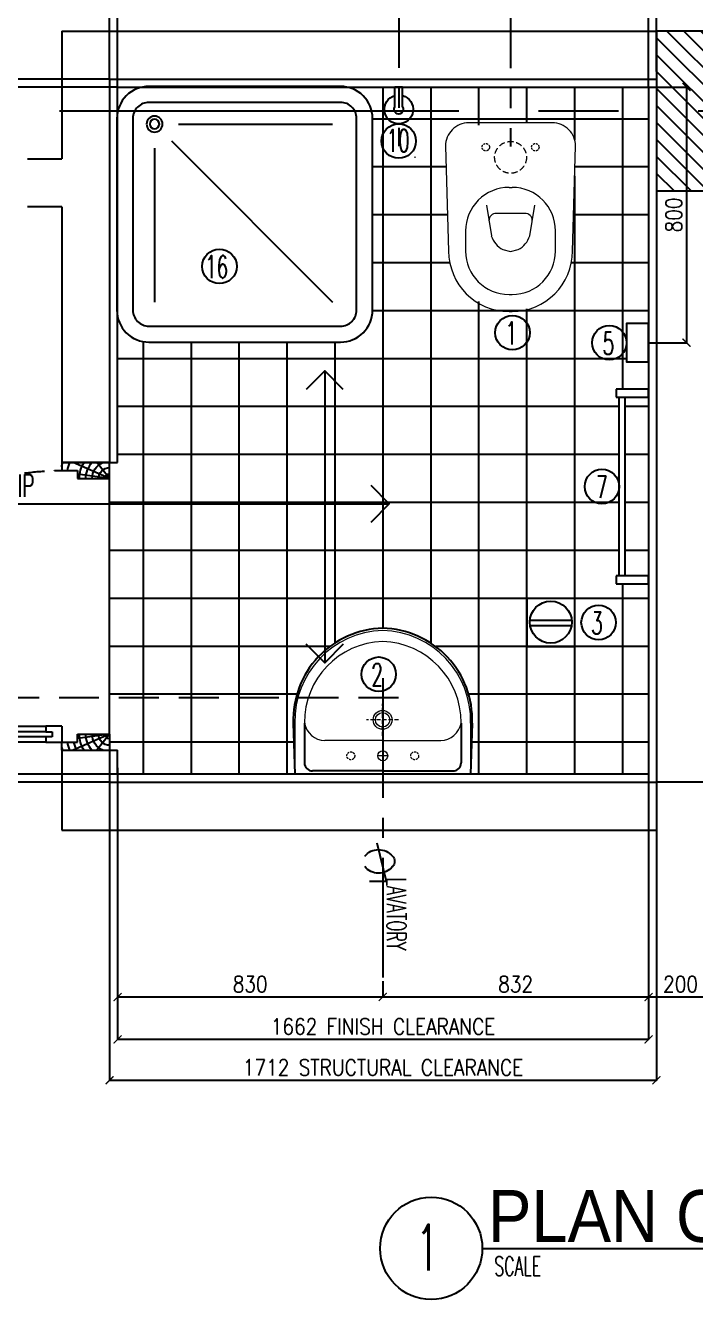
# Model space of a CAD drawing. Extents: x -172604 to -143727, y 166361 to 186286.
# Drawn here: x -169264 to -167167, y 179726 to 183712 of the extents above; entities that cross this region are included whole.
import ezdxf

# ---------------------------------------------------------------- set-up
doc = ezdxf.new("R2010")
doc.units = 0
doc.header["$LTSCALE"] = 500
doc.header["$MEASUREMENT"] = 0
for name, pattern in [('CENTER2', [1.125, 0.75, -0.125, 0.125, -0.125]), ('CENTERX2', [4, 2.5, -0.5, 0.5, -0.5]), ('DASHED', [0.75, 0.5, -0.25]), ('HIDDEN', [0.375, 0.25, -0.125]), ('HIDDEN2', [0.1875, 0.125, -0.0625])]:
    doc.linetypes.add(name, pattern=pattern)
doc.layers.get('0').update_dxf_attribs({"linetype": 'CONTINUOUS'})
doc.layers.get('DEFPOINTS').update_dxf_attribs({"linetype": 'CONTINUOUS'})
for name, color, linetype in [('2', 2, 'CONTINUOUS'), ('ARCDIMR', 4, 'CONTINUOUS'), ('AXES', 11, 'CENTERX2'), ('AXIS', 11, 'CENTER2'), ('COL', 5, 'CONTINUOUS'), ('DIM-NEW', 4, 'CONTINUOUS'), ('Dimout', 4, 'CONTINUOUS'), ('DOOR', 2, 'CONTINUOUS'), ('DW', 7, 'CONTINUOUS'), ('ELE', 3, 'CONTINUOUS'), ('ELEV-MARK', 6, 'CONTINUOUS'), ('FIX', 2, 'CONTINUOUS'), ('HAT', 8, 'CONTINUOUS'), ('JUMP', 2, 'CONTINUOUS'), ('Plaster', 7, 'CONTINUOUS'), ('SANI', 2, 'CONTINUOUS'), ('Tile', 5, 'CONTINUOUS'), ('TITLE', 1, 'CONTINUOUS'), ('TXT', 2, 'CONTINUOUS'), ('TXT1', 2, 'CONTINUOUS'), ('WALL', 6, 'CONTINUOUS'), ('WallPartition', 2, 'CONTINUOUS')]:
    doc.layers.add(name, color=color, linetype=linetype)
doc.styles.add('DIM', font='simplex.shx', dxfattribs={"width": 0.85})
doc.styles.add('ROMANS', font='romans.shx', dxfattribs={"width": 0.6})
doc.styles.add('TTXT', font='swisse.ttf', dxfattribs={"width": 0.9})
doc.dimstyles.new('DIM1-25', dxfattribs={"dimscale": 25, "dimtxt": 2, "dimasz": 1, "dimexe": 0.03, "dimexo": 0.03, "dimgap": 0.6, "dimtad": 1, "dimdec": 0, "dimdsep": 46, "dimtxsty": 'DIM', "dimblk1": 'ARCHTICK', "dimblk2": 'ARCHTICK', "dimsah": 1, "dimcen": 0.09, "dimdle": 0.03, "dimclrd": 256, "dimclrt": 2, "dimadec": 0, "dimazin": 0, "dimtfac": 1, "dimtdec": 0, "dimtix": 1, "dimtmove": 1, "dimatfit": 3, "dimldrblk": 'ARCHTICK', "dimfxl": 0, "dimtvp": 2, "dimtolj": 1, "dimtzin": 0, "dimarcsym": 0})

# ---------------------------------------------------------------- blocks, each defined once
blk = doc.blocks.new('_ARCHTICK')
at = {"color": 0, "linetype": 'ByBlock', "const_width": 0.15}
blk.add_lwpolyline([(-0.5, -0.5), (0.5, 0.5)], dxfattribs=at)
blk = doc.blocks.new('*D34')
at = {"layer": 'DEFPOINTS', "color": 0}
for p in [(-169001.1, 181365), (-167289.1, 181344.6), (-167289.1, 180411.9)]:
    blk.add_point(p, dxfattribs=at)
at = {"layer": 'Dimout', "color": 0, "lineweight": -2}
for p, q in [((-169001.1, 181364.3), (-169001.1, 180411.2)), ((-167289.1, 181343.8), (-167289.1, 180411.2))]:
    blk.add_line(p, q, dxfattribs=at)
at = {"layer": 'Dimout', "lineweight": -2}
blk.add_line((-169001.9, 180411.9), (-167288.4, 180411.9), dxfattribs=at)
at = {"layer": 'Dimout', "lineweight": -2, "xscale": 25, "yscale": 25, "zscale": 25, "rotation": 180}
blk.add_blockref('_ARCHTICK', (-169001.1, 180411.9), dxfattribs=at)
at = {"layer": 'Dimout', "lineweight": -2, "xscale": 25, "yscale": 25, "zscale": 25}
blk.add_blockref('_ARCHTICK', (-167289.1, 180411.9), dxfattribs=at)
at = {"layer": 'Dimout', "color": 2, "insert": (-168145.1, 180451.9), "char_height": 50, "attachment_point": 5, "style": 'DIM'}
blk.add_mtext('\\A1;1712 STRUCTURAL CLEARANCE', dxfattribs=at)
blk = doc.blocks.new('*D22')
at = {"layer": 'DEFPOINTS', "color": 0}
for p in [(-168976.1, 183519.6), (-170025.6, 181369.6), (-168976.1, 181369.6)]:
    blk.add_point(p, dxfattribs=at)
at = {"layer": 'Dimout', "color": 0, "lineweight": -2}
for p, q in [((-168976.9, 183519.6), (-170026.4, 183519.6)), ((-168976.9, 181369.6), (-170026.4, 181369.6))]:
    blk.add_line(p, q, dxfattribs=at)
at = {"layer": 'Dimout', "lineweight": -2}
blk.add_line((-170025.6, 183520.3), (-170025.6, 181368.8), dxfattribs=at)
at = {"layer": 'Dimout', "lineweight": -2, "xscale": 25, "yscale": 25, "zscale": 25}
for p, rotation in [((-170025.6, 183519.6), 90), ((-170025.6, 181369.6), 270)]:
    blk.add_blockref('_ARCHTICK', p, dxfattribs=dict(at, rotation=rotation))
at = {"layer": 'Dimout', "color": 2, "insert": (-170065.6, 182444.6), "char_height": 50, "attachment_point": 5, "rotation": 90, "style": 'DIM'}
blk.add_mtext('\\A1;2150 FINISH CLEARANCE', dxfattribs=at)
blk = doc.blocks.new('*D21')
at = {"layer": 'DEFPOINTS', "color": 0}
for p in [(-169001.1, 183544.6), (-170177.2, 181344.6), (-169001.1, 181344.6)]:
    blk.add_point(p, dxfattribs=at)
at = {"layer": 'Dimout', "color": 0, "lineweight": -2}
for p, q in [((-169001.9, 183544.6), (-170178, 183544.6)), ((-169001.9, 181344.6), (-170178, 181344.6))]:
    blk.add_line(p, q, dxfattribs=at)
at = {"layer": 'Dimout', "lineweight": -2}
blk.add_line((-170177.2, 183545.3), (-170177.2, 181343.8), dxfattribs=at)
at = {"layer": 'Dimout', "lineweight": -2, "xscale": 25, "yscale": 25, "zscale": 25}
for p, rotation in [((-170177.2, 183544.6), 90), ((-170177.2, 181344.6), 270)]:
    blk.add_blockref('_ARCHTICK', p, dxfattribs=dict(at, rotation=rotation))
at = {"layer": 'Dimout', "color": 2, "insert": (-170217.2, 182444.6), "char_height": 50, "attachment_point": 5, "rotation": 90, "style": 'DIM'}
blk.add_mtext('\\A1;2200 STRUCTURAL CLEARANCE', dxfattribs=at)
blk = doc.blocks.new('DOOR90')
at = {"layer": 'DOOR', "color": 0, "linetype": 'ByBlock'}
for p, q in [((-150, 0), (-150, -25)), ((-150, 0), (0, 0)), ((0, -50), (0, 0)), ((-1000, -25), (-1000, -75)), ((-1000, -75), (-1000, -25)), ((-950, -25), (-1000, -25)), ((-950, -25), (-950, -42)), ((-917.6, -25), (-917.6, -17.8)), ((-827.6, -17.8), (-917.6, -17.8)), ((-905, -17.8), (-905, -8.8)), ((-905, -8.8), (-840.2, -8.8)), ((-905, -17.8), (-840.2, -17.8)), ((-840.2, -17.8), (-840.2, -8.8)), ((-827.6, -25), (-827.6, -17.8)), ((-200, -42), (-200, -25)), ((-200, -25), (-150, -25)), ((-150, -75), (-150, -25)), ((-150, -25), (-100, -25)), ((-100, -25), (-100, -50)), ((-950, -75), (-1000, -75)), ((-970, -42), (-970, -58)), ((-950, -42), (-970, -42)), ((-950, -58), (-970, -58)), ((-950, -58), (-950, -75)), ((-917.6, -75), (-917.6, -82.2)), ((-827.6, -75), (-827.6, -82.2)), ((-180, -42), (-200, -42)), ((-200, -75), (-200, -58)), ((-200, -58), (-180, -58)), ((-150, -75), (-200, -75)), ((-180, -58), (-180, -42)), ((-100, -50), (0, -50)), ((-827.6, -82.2), (-917.6, -82.2)), ((-905, -82.2), (-905, -91.2)), ((-905, -82.2), (-840.2, -82.2)), ((-905, -91.2), (-840.2, -91.2)), ((-840.2, -82.2), (-840.2, -91.2)), ((-150, -900), (-150, -875)), ((-150, -875), (-100, -875)), ((-100, -850), (0, -850)), ((-100, -875), (-100, -850)), ((0, -850), (0, -900)), ((0, -900), (-150, -900)), ((-150, -900), (0, -900))]:
    blk.add_line(p, q, dxfattribs=at)
at = {"layer": 'DOOR', "color": 9, "linetype": 'ByBlock'}
for p, q in [((0, -50), (-113.7, 0)), ((0, -50), (-40.1, 0)), ((0, -50), (-100, -36.6)), ((0, -850), (-113.7, -900)), ((0, -850), (-100, -863.4)), ((0, -850), (-40.1, -900))]:
    blk.add_line(p, q, dxfattribs=at)
at = {"layer": 'DOOR', "linetype": 'ByBlock'}
for p, q in [((-200, -25), (-950, -25)), ((-200, -42), (-950, -42)), ((-200, -58), (-950, -58)), ((-950, -75), (-200, -75))]:
    blk.add_line(p, q, dxfattribs=at)
at = {"layer": 'DOOR', "color": 0, "linetype": 'ByBlock'}
for centre in [(-872.6, 23.5), (-872.6, -123.5)]:
    blk.add_circle(centre, 32.4, dxfattribs=at)
at = {"layer": 'DOOR', "color": 9, "linetype": 'ByBlock'}
for centre, radius, start, end in [((0, -50), 154.4, 161.1053, 166.2858), ((0, -50), 134.4, 158.1598, 169.28), ((0, -50), 94.4, 148.0182, 180), ((0, -50), 74.4, 137.7764, 180), ((0, -50), 114.4, 154.0838, 167.3774), ((0, -50), 54.4, 113.2074, 180), ((0, -50), 34.4, 90, 180), ((0, -50), 14.4, 90, 180), ((0, -850), 134.4, 190.72, 201.8402), ((0, -850), 94.4, 180, 211.9818), ((0, -850), 74.4, 180, 222.2236), ((0, -850), 54.4, 180, 246.7926), ((0, -850), 34.4, 180, 270), ((0, -850), 14.4, 180, 270), ((0, -850), 154.4, 193.7142, 198.8947)]:
    blk.add_arc(centre, radius, start, end, dxfattribs=at)
at = {"layer": 'DOOR', "linetype": 'HIDDEN', "ltscale": 0.5}
blk.add_arc((-150, -25), 850, 180, 270, dxfattribs=at)
blk = doc.blocks.new('*D28')
at = {"layer": 'DEFPOINTS', "color": 0}
for p in [(-168096.1, 184406.3), (-168096.1, 184102.3), (-168976.1, 183519.6)]:
    blk.add_point(p, dxfattribs=at)
at = {"layer": 'Dimout', "lineweight": -2}
blk.add_line((-168976.9, 184406.3), (-168095.4, 184406.3), dxfattribs=at)
at = {"layer": 'Dimout', "color": 0, "lineweight": -2}
for p, q in [((-168976.1, 183520.3), (-168976.1, 184407)), ((-168096.1, 184103.1), (-168096.1, 184407))]:
    blk.add_line(p, q, dxfattribs=at)
at = {"layer": 'Dimout', "lineweight": -2, "xscale": 25, "yscale": 25, "zscale": 25, "rotation": 180}
blk.add_blockref('_ARCHTICK', (-168976.1, 184406.3), dxfattribs=at)
at = {"layer": 'Dimout', "lineweight": -2, "xscale": 25, "yscale": 25, "zscale": 25}
blk.add_blockref('_ARCHTICK', (-168096.1, 184406.3), dxfattribs=at)
at = {"layer": 'Dimout', "color": 2, "insert": (-168536.1, 184446.3), "char_height": 50, "attachment_point": 5, "style": 'DIM'}
blk.add_mtext('\\A1;880', dxfattribs=at)
blk = doc.blocks.new('*D26')
at = {"layer": 'DEFPOINTS', "color": 0}
for p in [(-167314.1, 184654.6), (-168976.1, 183519.6), (-167314.1, 183519.6)]:
    blk.add_point(p, dxfattribs=at)
at = {"layer": 'Dimout', "color": 0, "lineweight": -2}
for p, q in [((-168976.1, 183520.3), (-168976.1, 184655.3)), ((-167314.1, 183520.3), (-167314.1, 184655.3))]:
    blk.add_line(p, q, dxfattribs=at)
at = {"layer": 'Dimout', "lineweight": -2}
blk.add_line((-168976.9, 184654.6), (-167313.4, 184654.6), dxfattribs=at)
at = {"layer": 'Dimout', "lineweight": -2, "xscale": 25, "yscale": 25, "zscale": 25, "rotation": 180}
blk.add_blockref('_ARCHTICK', (-168976.1, 184654.6), dxfattribs=at)
at = {"layer": 'Dimout', "lineweight": -2, "xscale": 25, "yscale": 25, "zscale": 25}
blk.add_blockref('_ARCHTICK', (-167314.1, 184654.6), dxfattribs=at)
at = {"layer": 'Dimout', "color": 2, "insert": (-168145.1, 184694.6), "char_height": 50, "attachment_point": 5, "style": 'DIM'}
blk.add_mtext('\\A1;1662 FINISH CLEARANCE', dxfattribs=at)
blk = doc.blocks.new('*D24')
at = {"layer": 'DEFPOINTS', "color": 0}
for p in [(-167139.1, 184782.7), (-167289.1, 183567.8), (-167139.1, 183194.6)]:
    blk.add_point(p, dxfattribs=at)
at = {"layer": 'Dimout', "lineweight": -2}
blk.add_line((-167289.9, 184782.7), (-167138.4, 184782.7), dxfattribs=at)
at = {"layer": 'Dimout', "color": 0, "lineweight": -2}
for p, q in [((-167289.1, 183568.5), (-167289.1, 184783.4)), ((-167139.1, 183195.3), (-167139.1, 184783.4))]:
    blk.add_line(p, q, dxfattribs=at)
at = {"layer": 'Dimout', "lineweight": -2, "xscale": 25, "yscale": 25, "zscale": 25, "rotation": 180}
blk.add_blockref('_ARCHTICK', (-167289.1, 184782.7), dxfattribs=at)
at = {"layer": 'Dimout', "lineweight": -2, "xscale": 25, "yscale": 25, "zscale": 25}
blk.add_blockref('_ARCHTICK', (-167139.1, 184782.7), dxfattribs=at)
at = {"layer": 'Dimout', "color": 2, "insert": (-167214.1, 184822.7), "char_height": 50, "attachment_point": 5, "style": 'DIM'}
blk.add_mtext('\\A1;150', dxfattribs=at)
blk = doc.blocks.new('*D23')
at = {"layer": 'DEFPOINTS', "color": 0}
for p in [(-167289.1, 184782.7), (-169001.1, 183544.6), (-167289.1, 183567.8)]:
    blk.add_point(p, dxfattribs=at)
at = {"layer": 'Dimout', "lineweight": -2}
blk.add_line((-169001.9, 184782.7), (-167288.4, 184782.7), dxfattribs=at)
at = {"layer": 'Dimout', "color": 0, "lineweight": -2}
for p, q in [((-169001.1, 183545.3), (-169001.1, 184783.4)), ((-167289.1, 183568.5), (-167289.1, 184783.4))]:
    blk.add_line(p, q, dxfattribs=at)
at = {"layer": 'Dimout', "lineweight": -2, "xscale": 25, "yscale": 25, "zscale": 25, "rotation": 180}
blk.add_blockref('_ARCHTICK', (-169001.1, 184782.7), dxfattribs=at)
at = {"layer": 'Dimout', "lineweight": -2, "xscale": 25, "yscale": 25, "zscale": 25}
blk.add_blockref('_ARCHTICK', (-167289.1, 184782.7), dxfattribs=at)
at = {"layer": 'Dimout', "color": 2, "insert": (-168145.1, 184822.7), "char_height": 50, "attachment_point": 5, "style": 'DIM'}
blk.add_mtext('\\A1;1712 STRUCTURAL CLEARANCE', dxfattribs=at)
blk = doc.blocks.new('A$C6F351844')
for p, q in [((0, 0.1016), (0.0254, 0.1016)), ((0, 0), (0, 0.1016)), ((0.0254, 0.1016), (0.0254, 0)), ((0.5842, 0.0921), (0.0254, 0.0921)), ((0.5842, 0), (0.5842, 0.1016)), ((0.5842, 0.1016), (0.6096, 0.1016)), ((0.6096, 0.1016), (0.6096, 0)), ((0.5842, 0.073), (0.0254, 0.073)), ((0.0254, 0), (0, 0)), ((0.6096, 0), (0.5842, 0))]:
    blk.add_line(p, q)
blk = doc.blocks.new('*D43')
at = {"layer": 'DEFPOINTS', "color": 0}
for p in [(-167314.1, 183519.6), (-167314.1, 182719.6), (-167195.2, 182719.6)]:
    blk.add_point(p, dxfattribs=at)
at = {"layer": 'Dimout', "color": 0, "lineweight": -2}
for p, q in [((-167313.4, 183519.6), (-167194.4, 183519.6)), ((-167313.4, 182719.6), (-167194.4, 182719.6))]:
    blk.add_line(p, q, dxfattribs=at)
at = {"layer": 'Dimout', "lineweight": -2}
blk.add_line((-167195.2, 183520.3), (-167195.2, 182718.8), dxfattribs=at)
at = {"layer": 'Dimout', "lineweight": -2, "xscale": 25, "yscale": 25, "zscale": 25}
for p, rotation in [((-167195.2, 183519.6), 90), ((-167195.2, 182719.6), 270)]:
    blk.add_blockref('_ARCHTICK', p, dxfattribs=dict(at, rotation=rotation))
at = {"layer": 'Dimout', "color": 2, "insert": (-167235.2, 183119.6), "char_height": 50, "attachment_point": 5, "rotation": 90, "style": 'DIM'}
blk.add_mtext('\\A1;800', dxfattribs=at)
blk = doc.blocks.new('SCNTR', base_point=(3632.66, 549.66))
for q in [(3633.89, 554.57), (3636.1, 543.44)]:
    blk.add_line((3631.12, 543.44), q)
for centre, radius, start, end in [((3633.47, 547.5), 5.23, 39.4883, 140.5117), ((3630.8, 549.38), 1.99, 133.3084, 182.4789), ((3630.8, 549.21), 1.99, 177.5211, 226.6916), ((3633.47, 551.09), 5.23, 219.4883, 320.5117)]:
    blk.add_arc(centre, radius, start, end)
blk = doc.blocks.new('*D38')
at = {"layer": 'DEFPOINTS', "color": 0}
for p in [(-167314.1, 181369.6), (-167114.1, 181369.6), (-167114.1, 180672.4)]:
    blk.add_point(p, dxfattribs=at)
at = {"layer": 'Dimout', "color": 0, "lineweight": -2}
for p, q in [((-167314.1, 181368.8), (-167314.1, 180671.6)), ((-167114.1, 181368.8), (-167114.1, 180671.6))]:
    blk.add_line(p, q, dxfattribs=at)
at = {"layer": 'Dimout', "lineweight": -2}
blk.add_line((-167314.9, 180672.4), (-167113.4, 180672.4), dxfattribs=at)
at = {"layer": 'Dimout', "lineweight": -2, "xscale": 25, "yscale": 25, "zscale": 25, "rotation": 180}
blk.add_blockref('_ARCHTICK', (-167314.1, 180672.4), dxfattribs=at)
at = {"layer": 'Dimout', "lineweight": -2, "xscale": 25, "yscale": 25, "zscale": 25}
blk.add_blockref('_ARCHTICK', (-167114.1, 180672.4), dxfattribs=at)
at = {"layer": 'Dimout', "color": 2, "insert": (-167214.1, 180712.4), "char_height": 50, "attachment_point": 5, "style": 'DIM'}
blk.add_mtext('\\A1;200', dxfattribs=at)
blk = doc.blocks.new('*D37')
at = {"layer": 'DEFPOINTS', "color": 0}
for p in [(-167314.1, 181369.6), (-168146.1, 180722.9), (-167314.1, 180672.4)]:
    blk.add_point(p, dxfattribs=at)
at = {"layer": 'Dimout', "color": 0, "lineweight": -2}
for p, q in [((-167314.1, 181368.8), (-167314.1, 180671.6)), ((-168146.1, 180722.2), (-168146.1, 180671.6))]:
    blk.add_line(p, q, dxfattribs=at)
at = {"layer": 'Dimout', "lineweight": -2}
blk.add_line((-168146.9, 180672.4), (-167313.4, 180672.4), dxfattribs=at)
at = {"layer": 'Dimout', "lineweight": -2, "xscale": 25, "yscale": 25, "zscale": 25, "rotation": 180}
blk.add_blockref('_ARCHTICK', (-168146.1, 180672.4), dxfattribs=at)
at = {"layer": 'Dimout', "lineweight": -2, "xscale": 25, "yscale": 25, "zscale": 25}
blk.add_blockref('_ARCHTICK', (-167314.1, 180672.4), dxfattribs=at)
at = {"layer": 'Dimout', "color": 2, "insert": (-167730.1, 180712.4), "char_height": 50, "attachment_point": 5, "style": 'DIM'}
blk.add_mtext('\\A1;832', dxfattribs=at)
blk = doc.blocks.new('*D36')
at = {"layer": 'DEFPOINTS', "color": 0}
for p in [(-168976.1, 181365), (-168146.1, 180722.9), (-168146.1, 180672.4)]:
    blk.add_point(p, dxfattribs=at)
at = {"layer": 'Dimout', "color": 0, "lineweight": -2}
for p, q in [((-168976.1, 181364.3), (-168976.1, 180671.6)), ((-168146.1, 180722.2), (-168146.1, 180671.6))]:
    blk.add_line(p, q, dxfattribs=at)
at = {"layer": 'Dimout', "lineweight": -2}
blk.add_line((-168976.9, 180672.4), (-168145.4, 180672.4), dxfattribs=at)
at = {"layer": 'Dimout', "lineweight": -2, "xscale": 25, "yscale": 25, "zscale": 25, "rotation": 180}
blk.add_blockref('_ARCHTICK', (-168976.1, 180672.4), dxfattribs=at)
at = {"layer": 'Dimout', "lineweight": -2, "xscale": 25, "yscale": 25, "zscale": 25}
blk.add_blockref('_ARCHTICK', (-168146.1, 180672.4), dxfattribs=at)
at = {"layer": 'Dimout', "color": 2, "insert": (-168561.1, 180712.4), "char_height": 50, "attachment_point": 5, "style": 'DIM'}
blk.add_mtext('\\A1;830', dxfattribs=at)
blk = doc.blocks.new('*D32')
at = {"layer": 'DEFPOINTS', "color": 0}
for p in [(-168976.1, 181390), (-167314.1, 181369.6), (-167314.1, 180540)]:
    blk.add_point(p, dxfattribs=at)
at = {"layer": 'Dimout', "color": 0, "lineweight": -2}
for p, q in [((-168976.1, 181389.3), (-168976.1, 180539.3)), ((-167314.1, 181368.8), (-167314.1, 180539.3))]:
    blk.add_line(p, q, dxfattribs=at)
at = {"layer": 'Dimout', "lineweight": -2}
blk.add_line((-168976.9, 180540), (-167313.4, 180540), dxfattribs=at)
at = {"layer": 'Dimout', "lineweight": -2, "xscale": 25, "yscale": 25, "zscale": 25, "rotation": 180}
blk.add_blockref('_ARCHTICK', (-168976.1, 180540), dxfattribs=at)
at = {"layer": 'Dimout', "lineweight": -2, "xscale": 25, "yscale": 25, "zscale": 25}
blk.add_blockref('_ARCHTICK', (-167314.1, 180540), dxfattribs=at)
at = {"layer": 'Dimout', "color": 2, "insert": (-168145.1, 180580), "char_height": 50, "attachment_point": 5, "style": 'DIM'}
blk.add_mtext('\\A1;1662 FINISH CLEARANCE', dxfattribs=at)
blk = doc.blocks.new('A$C785E76E1')
at = {"layer": 'JUMP'}
for p, q in [((0.033, 0.0529), (0.033, 0.1149)), ((0.057, 0.0529), (0.057, 0.1149))]:
    blk.add_line(p, q, dxfattribs=at)
for radius, start, end in [(0.045, 105.4782, 74.5218), (0.0144, 146.4427, 33.5573)]:
    blk.add_arc((0.045, 0.045), radius, start, end, dxfattribs=at)
blk = doc.blocks.new('A$C67076F16')
at = {"layer": 'DIM-NEW'}
for p, q in [((0.0138, 0.1136), (0.1863, 0.1136)), ((0.0127, 0.0913), (0.1876, 0.0913))]:
    blk.add_line(p, q, dxfattribs=at)
at = {"layer": 'DW'}
blk.add_lwpolyline([(0, 0.2), (0, 0), (0.2, 0), (0.2, 0.2)], close=True, dxfattribs=at)
at = {"layer": 'FIX', "color": 2}
blk.add_circle((0.1, 0.0983), 0.0876, dxfattribs=at)
blk = doc.blocks.new('WC1')
at = {"layer": 'FIX', "lineweight": 20}
for p, q in [((-210, 203.8), (-538, 193.8)), ((-475, 140.8), (-538, 140.8)), ((-394.8, 75.7), (-490.4, 60.1)), ((-727, 4.8), (-727, -4.8)), ((-674, 4.8), (-674, -4.8)), ((-533.7, 24.2), (-539.5, 0)), ((-539.5, 0), (-533.7, -24.2)), ((-339, 4.8), (-339, -4.8)), ((-490.4, -60.1), (-394.8, -75.7)), ((-538, -140.8), (-475, -140.8)), ((-538, -193.8), (-210, -203.8))]:
    blk.add_line(p, q, dxfattribs=at)
at = {"layer": 'FIX', "linetype": 'Continuous', "lineweight": 20}
blk.add_line((-420.1, -47.3), (-420.4, 44.6), dxfattribs=at)
at = {"layer": 'FIX', "lineweight": 20}
blk.add_lwpolyline([(-213.2, -203.8), (-210, -203.8, 0.414214), (-137, -130.8), (-137, 0), (-137, 130.8, 0.414214), (-210, 203.8)], format="xyb", dxfattribs=at)
at = {"layer": 'FIX', "linetype": 'HIDDEN', "lineweight": 20, "ltscale": 0.05}
for centre in [(-213.2, 77.5), (-213.2, -77.5)]:
    blk.add_circle(centre, 11.6, dxfattribs=at)
at = {"layer": 'FIX', "linetype": 'HIDDEN2', "lineweight": 20, "ltscale": 0.3}
blk.add_circle((-245, 0), 49.8, dxfattribs=at)
at = {"layer": 'FIX', "lineweight": 20}
for centre, radius, start, end in [((-538, 4.8), 189, 90, 180), ((-538, 4.8), 136, 90, 180), ((-475, 4.8), 136, 360, 90), ((-473, -6.9), 68.2, 128.9242, 152.8468), ((-464.4, -17.6), 82, 108.496, 128.9242), ((-538, -4.8), 189, 180, 270), ((-538, -4.8), 136, 180, 270), ((-473, 6.9), 68.2, 207.1532, 231.0758), ((-475, -4.8), 136, 270, 0), ((-464.4, 17.6), 82, 231.0758, 251.504)]:
    blk.add_arc(centre, radius, start, end, dxfattribs=at)
at = {"layer": 'FIX', "linetype": 'Continuous', "lineweight": 20}
for centre, start, end in [((-442.7, 45.5), 357.6662, 91.6121), ((-442.4, -45.6), 268.3879, 2.3338)]:
    blk.add_arc(centre, 22.3, start, end, dxfattribs=at)
blk = doc.blocks.new('SHR1')
at = {"layer": 'FIX'}
for p, q in [((-195.7, 195.7), (-700, 700)), ((-142.7, 217.7), (-142.7, 700)), ((-217.7, 142.7), (-700, 142.7))]:
    blk.add_line(p, q, dxfattribs=at)
for points in [[(-825, 125), (-825, 725, -0.414214), (-725, 825), (-125, 825, -0.414214), (-25, 725), (-25, 125, -0.414214), (-125, 25), (-725, 25, -0.414214)], [(-775, 125), (-775, 725, -0.414214), (-725, 775), (-125, 775, -0.414214), (-75, 725), (-75, 125, -0.414214), (-125, 75), (-725, 75, -0.414214)]]:
    blk.add_lwpolyline(points, format="xyb", close=True, dxfattribs=at)
for radius in [25, 15]:
    blk.add_circle((-142.7, 142.7), radius, dxfattribs=at)
blk = doc.blocks.new('LAV1')
at = {"layer": 'FIX', "linetype": 'DASHED', "lineweight": 20, "ltscale": 0.05}
for p, q in [((-0.5, 170), (-0.5, 270)), ((-0.5, 170), (-0.5, 270)), ((49.5, 220), (-50.5, 220))]:
    blk.add_line(p, q, dxfattribs=at)
at = {"layer": 'FIX', "linetype": 'ByBlock', "ltscale": 0.3}
for p, q in [((-280, 210), (-275, 50)), ((-245, 210), (-245, 85)), ((245, 210), (245, 85)), ((280, 210), (275, 50)), ((0, 60), (-220.2, 60)), ((0, 60), (220.2, 60))]:
    blk.add_line(p, q, dxfattribs=at)
at = {"layer": 'FIX', "linetype": 'Continuous', "lineweight": 20}
for p, q in [((-275, 210), (-275, 50)), ((275, 210), (275, 50)), ((0, 155), (-181.4, 155)), ((0, 155), (181.4, 155)), ((0, 50), (-275, 50)), ((0, 50), (-252.5, 50)), ((0, 50), (252.5, 50)), ((0, 50), (275, 50))]:
    blk.add_line(p, q, dxfattribs=at)
at = {"layer": 'FIX', "lineweight": 20}
for p, q in [((0, 92), (0, 123)), ((15.6, 107.5), (-15.5, 107.5))]:
    blk.add_line(p, q, dxfattribs=at)
for centre, radius in [((-0.5, 220), 29.5), ((-0.5, 220), 22.5), ((0, 107.5), 15.5)]:
    blk.add_circle(centre, radius, dxfattribs=at)
at = {"layer": 'FIX', "linetype": 'HIDDEN', "lineweight": 20, "ltscale": 0.05}
for centre in [(-100, 107.5), (100, 107.5)]:
    blk.add_circle(centre, 12.4, dxfattribs=at)
at = {"layer": 'FIX', "linetype": 'ByBlock', "ltscale": 0.3}
for centre, radius, start, end in [((6.9, 220), 287, 91.3776, 182.0064), ((-6.9, 220), 287, 357.9936, 88.6224), ((-220.1, 84.9), 24.9, 179.7021, 269.9486), ((220.1, 84.9), 24.9, 270.0514, 0.2979)]:
    blk.add_arc(centre, radius, start, end, dxfattribs=at)
at = {"layer": 'FIX', "linetype": 'Continuous', "lineweight": 20}
for centre, radius, start, end in [((8.4, 216.7), 283.4, 91.6988, 181.351), ((-8.4, 216.7), 283.4, 358.649, 88.3012), ((7.6, 212.5), 252.7, 91.7328, 180.4884), ((-7.6, 212.5), 252.7, 359.5116, 88.2672), ((-179.2, 221.8), 66.9, 190.2006, 268.0786), ((179.2, 221.8), 66.9, 271.9214, 349.7994)]:
    blk.add_arc(centre, radius, start, end, dxfattribs=at)
blk = doc.blocks.new('COL50')
at = {"layer": 'COL'}
blk.add_lwpolyline([(-250, 250), (-250, -250), (250, -250), (250, 250)], close=True, dxfattribs=at)
blk = doc.blocks.new('*X20')
at = {"color": 0}
for p, q in [((227928.6, 169910.4), (228407.8, 170389.7)), ((227928.6, 169963.5), (228354.8, 170389.7)), ((227928.6, 170016.5), (228301.8, 170389.7)), ((227928.6, 170069.5), (228248.7, 170389.7)), ((227928.6, 170122.6), (228195.7, 170389.7)), ((227928.6, 170175.6), (228142.7, 170389.7)), ((227928.6, 170228.6), (228089.6, 170389.7)), ((227928.6, 170281.7), (228036.6, 170389.7)), ((227928.6, 170334.7), (227983.6, 170389.7)), ((227960.9, 169889.7), (228428.6, 170357.4)), ((228013.9, 169889.7), (228428.6, 170304.4)), ((228066.9, 169889.7), (228428.6, 170251.3)), ((228120, 169889.7), (228428.6, 170198.3)), ((228173, 169889.7), (228428.6, 170145.3)), ((228226, 169889.7), (228428.6, 170092.2)), ((228279.1, 169889.7), (228428.6, 170039.2)), ((228332.1, 169889.7), (228428.6, 169986.2)), ((228385.1, 169889.7), (228428.6, 169933.1))]:
    blk.add_line(p, q, dxfattribs=at)

msp = doc.modelspace()

# ---------------------------------------------------------------- linework, layer by layer
at = {"layer": '2'}
msp.add_lwpolyline([(-167314.1, 182779.6), (-167383, 182779.6), (-167383, 182659.6), (-167314.1, 182659.6)], close=True, dxfattribs=at)
at = {"layer": 'AXES'}
msp.add_line((-163908.4, 183444.6), (-170485.4, 183444.6), dxfattribs=at)
at = {"layer": 'AXIS'}
for p, q in [((-168096.1, 184516.9), (-168096.1, 183334.2)), ((-167746.1, 184516.4), (-167746.1, 183333.7)), ((-168146.1, 181670.4), (-168146.1, 180675.2))]:
    msp.add_line(p, q, dxfattribs=at)
at = {"layer": 'Dimout'}
msp.add_line((-167139.1, 181344.6), (-167289.1, 181344.6), dxfattribs=at)
at = {"layer": 'ELE'}
for p, q in [((-168327.8, 182631.5), (-168327.8, 181718.4)), ((-169911.4, 182215.5), (-168125.9, 182215.5))]:
    msp.add_line(p, q, dxfattribs=at)
at = {"layer": 'ELEV-MARK', "color": 6, "linetype": 'HIDDEN'}
msp.add_line((-168096.8, 181608.8), (-169642.1, 181608.8), dxfattribs=at)
at = {"layer": 'FIX'}
msp.add_line((-168084.1, 183519.6), (-168108.1, 183519.6), dxfattribs=at)
at = {"layer": 'FIX', "color": 2}
for centre in [(-168096.1, 183350.7), (-168657.2, 182958.6), (-167740.2, 182751.1), (-167437, 182719.6), (-167460.1, 182269.6), (-167470.6, 181844.2), (-168158.7, 181682.3)]:
    msp.add_circle(centre, 54, dxfattribs=at)
at = {"layer": 'Plaster'}
for p, q in [((-169001.1, 182344.6), (-168976.1, 182344.6)), ((-169001.1, 181444.6), (-168976.1, 181444.6))]:
    msp.add_line(p, q, dxfattribs=at)
msp.add_lwpolyline([(-168976.1, 182344.6), (-168976.1, 183519.6), (-167314.1, 183519.6), (-167314.1, 181369.6), (-168976.1, 181369.6), (-168976.1, 181444.6)], dxfattribs=at)
at = {"layer": 'SANI', "color": 6}
msp.add_line((-167834.5, 179885.8), (-165999.9, 179885.8), dxfattribs=at)
at = {"layer": 'Tile'}
for p, q in [((-168145.1, 181826.6), (-168145.1, 183519.6)), ((-167995.1, 181780), (-167995.1, 183519.6)), ((-167845.1, 183400.3), (-167845.1, 183519.6)), ((-167695.1, 183407.6), (-167695.1, 183519.6)), ((-167545.1, 183354.7), (-167545.1, 183519.6)), ((-167395.1, 182574.4), (-167395.1, 183519.6)), ((-167314.1, 183419.6), (-168178.1, 183419.6)), ((-168045.1, 183299.1), (-168045.1, 183301.8)), ((-167947.9, 183269.6), (-168178.1, 183269.6)), ((-167314.1, 183269.6), (-167544.3, 183269.6)), ((-167545.1, 181369.6), (-167545.1, 183242.1)), ((-167943.4, 183119.6), (-168178.1, 183119.6)), ((-167314.1, 183119.6), (-167548.8, 183119.6)), ((-167936.3, 182969.6), (-168178.1, 182969.6)), ((-167314.1, 182969.6), (-167555.9, 182969.6)), ((-167845.1, 181369.6), (-167845.1, 182848.6)), ((-167695.1, 181369.6), (-167695.1, 182826)), ((-167314.1, 182819.6), (-168178.1, 182819.6)), ((-168895.1, 181369.6), (-168895.1, 182723)), ((-168745.1, 181369.6), (-168745.1, 182721.6)), ((-168595.1, 181369.6), (-168595.1, 182721.6)), ((-168445.1, 181369.6), (-168445.1, 182721.6)), ((-168295.1, 181780), (-168295.1, 182721.6)), ((-167383, 182669.6), (-168976.1, 182669.6)), ((-167406.2, 182519.6), (-168976.1, 182519.6)), ((-167314.1, 182519.6), (-167387.1, 182519.6)), ((-167406.2, 182369.6), (-168976.1, 182369.6)), ((-167314.1, 182369.6), (-167387.1, 182369.6)), ((-169001.1, 181494.6), (-169001.1, 182294.6)), ((-167406.2, 182219.6), (-169001.1, 182219.6)), ((-167314.1, 182219.6), (-167387.1, 182219.6)), ((-167406.2, 182069.6), (-169001.1, 182069.6)), ((-167314.1, 182069.6), (-167387.1, 182069.6)), ((-167395.1, 181369.6), (-167395.1, 181964.8)), ((-167314.1, 181919.6), (-169001.1, 181919.6)), ((-168310, 181769.6), (-169001.1, 181769.6)), ((-167314.1, 181769.6), (-167980.2, 181769.6)), ((-168413.9, 181619.6), (-169001.1, 181619.6)), ((-167314.1, 181619.6), (-167876.3, 181619.6)), ((-168423.2, 181469.6), (-169001.1, 181469.6)), ((-167314.1, 181469.6), (-167867, 181469.6))]:
    msp.add_line(p, q, dxfattribs=at)
at = {"layer": 'TITLE', "color": 6}
msp.add_circle((-167994.5, 179885.8), 160, dxfattribs=at)
at = {"layer": 'WALL'}
for p, q in [((-169151.1, 183694.6), (-169151.1, 183294.6)), ((-169001.1, 183544.6), (-169001.1, 182344.6)), ((-169257.9, 183294.6), (-169151.1, 183294.6)), ((-167289.1, 183194.6), (-167289.1, 181344.6)), ((-169151.1, 183144.6), (-169151.1, 182344.6)), ((-169151.1, 182344.6), (-169001.1, 182344.6)), ((-169151.1, 181444.6), (-169151.1, 181194.6)), ((-169151.1, 181444.6), (-169001.1, 181444.6)), ((-169001.1, 181444.6), (-169001.1, 181344.6)), ((-169001.1, 181344.6), (-167289.1, 181344.6)), ((-169151.1, 181194.6), (-167289.1, 181194.6)), ((-167289.1, 181194.6), (-167289.1, 180861.2))]:
    msp.add_line(p, q, dxfattribs=at)
at = {"layer": 'WALL', "linetype": 'ByBlock'}
for p, q in [((-169151.1, 183694.6), (-167289.1, 183694.6)), ((-169001.1, 183544.6), (-167289.1, 183544.6)), ((-169151.1, 183144.6), (-169257.9, 183144.6))]:
    msp.add_line(p, q, dxfattribs=at)
at = {"layer": 'WALL', "linetype": 'ByBlock', "ltscale": 0.3}
msp.add_lwpolyline([(-167289.1, 183194.6), (-166789.1, 183194.6), (-166789.1, 183694.6), (-167289.1, 183694.6)], close=True, dxfattribs=at)
at = {"layer": 'WallPartition', "color": 6}
for points in [[(-168269.8, 182573.5), (-168327.8, 182631.5), (-168385.8, 182573.5)], [(-168183.9, 182273.5), (-168125.9, 182215.5), (-168183.9, 182157.5)], [(-168269.8, 181776.4), (-168327.8, 181718.4), (-168385.8, 181776.4)]]:
    msp.add_lwpolyline(points, dxfattribs=at)

# ---------------------------------------------------------------- block references
at = {"layer": 'ARCDIMR', "xscale": -10.75199999992037, "yscale": 10.75199999992037, "zscale": 10.752}
msp.add_blockref('SCNTR', (-168150.5, 181100.6), dxfattribs=at)
at = {"layer": 'COL', "rotation": 180}
msp.add_blockref('COL50', (-167039.1, 183444.6), dxfattribs=at)
at = {"layer": 'Dimout', "xscale": -1000, "yscale": 1000, "zscale": 1000}
msp.add_blockref('A$C785E76E1', (-168051.1, 183404.7), dxfattribs=at)
at = {"layer": 'Dimout', "xscale": 750, "yscale": 750, "zscale": 750, "rotation": 180}
msp.add_blockref('A$C67076F16', (-167545.1, 181919.2), dxfattribs=at)
at = {"layer": 'DOOR', "color": 0, "linetype": 'ByBlock', "xscale": -1, "rotation": 180}
msp.add_blockref('DOOR90', (-169001.1, 181444.6), dxfattribs=at)
at = {"layer": 'FIX', "xscale": -1, "rotation": 270}
msp.add_blockref('SHR1', (-169003.1, 183546.6), dxfattribs=at)
at = {"layer": 'FIX', "rotation": 90}
msp.add_blockref('WC1', (-167746.1, 183544.6), dxfattribs=at)
at = {"layer": 'FIX', "xscale": -1000, "yscale": 1000, "zscale": 1000, "rotation": 89.99999999989001}
msp.add_blockref('A$C6F351844', (-167314.1, 182574.4), dxfattribs=at)
at = {"layer": 'FIX', "linetype": 'ByBlock', "ltscale": 0.3}
msp.add_blockref('LAV1', (-168146.1, 181319.6), dxfattribs=at)
at = {"layer": 'HAT', "xscale": -1, "rotation": 180}
msp.add_blockref('*X20', (-395217.7, 353584.3), dxfattribs=at)

# ---------------------------------------------------------------- texts
at = {"layer": 'TITLE', "style": 'ROMANS', "width": 0.6}
msp.add_text('1', height=143.9, dxfattribs=at).set_placement((-168043.3, 179816.3))
at = {"layer": 'TXT', "style": 'ROMANS', "width": 0.6}
for s, height, p in [('10', 70, (-168133.9, 183317.2)), ('16', 70, (-168702, 182922.1)), ('1', 70, (-167762, 182714.6)), ('5', 70, (-167457.7, 182683)), ('150X150MM ANTI-SLIP', 70, (-169884.7, 182237.4)), ('7', 70, (-167478.7, 182233)), ('3', 70, (-167493.7, 181807.6)), ('2', 70, (-168181.8, 181645.8)), ('SCALE', 60, (-167796.8, 179800.3))]:
    msp.add_text(s, height=height, dxfattribs=at).set_placement(p)
msp.add_text('LAVATORY', height=60, rotation=270, dxfattribs=at).set_placement((-168132.9, 181046.1))
at = {"layer": 'TXT1', "color": 6, "style": 'TTXT', "width": 0.9}
msp.add_text('PLAN OF TOILET', height=162.094, dxfattribs=at).set_placement((-167816.7, 179906.2))

# ---------------------------------------------------------------- dimensions: what is measured, and where the dimension line sits
at = {"layer": 'Dimout'}
for base, p1, p2, text, picture, middle in [((-167289.1, 184782.7), (-169001.1, 183544.6), (-167289.1, 183567.8), '<> STRUCTURAL CLEARANCE', '*D23', (-168145.1, 184822.7)), ((-167314.1, 184654.6), (-168976.1, 183519.6), (-167314.1, 183519.6), '<> FINISH CLEARANCE', '*D26', (-168145.1, 184694.6)), ((-167314.1, 180540), (-168976.1, 181390), (-167314.1, 181369.6), '<> FINISH CLEARANCE', '*D32', (-168145.1, 180580)), ((-167289.1, 180411.9), (-169001.1, 181365), (-167289.1, 181344.6), '<> STRUCTURAL CLEARANCE', '*D34', (-168145.1, 180451.9))]:
    dim = msp.add_linear_dim(base=base, p1=p1, p2=p2, text=text, dimstyle='DIM1-25', dxfattribs=at)
    dim.commit()
    dim.dimension.update_dxf_attribs({"geometry": picture, "text_midpoint": middle})
for base, p1, p2, picture, middle in [((-167139.1, 184782.7), (-167289.1, 183567.8), (-167139.1, 183194.6), '*D24', (-167214.1, 184822.7)), ((-168096.1, 184406.3), (-168976.1, 183519.6), (-168096.1, 184102.3), '*D28', (-168536.1, 184446.3)), ((-168146.1, 180672.4), (-168976.1, 181365), (-168146.1, 180722.9), '*D36', (-168561.1, 180712.4)), ((-167314.1, 180672.4), (-168146.1, 180722.9), (-167314.1, 181369.6), '*D37', (-167730.1, 180712.4)), ((-167114.1, 180672.4), (-167314.1, 181369.6), (-167114.1, 181369.6), '*D38', (-167214.1, 180712.4))]:
    dim = msp.add_linear_dim(base=base, p1=p1, p2=p2, dimstyle='DIM1-25', dxfattribs=at)
    dim.commit()
    dim.dimension.update_dxf_attribs({"geometry": picture, "text_midpoint": middle})
for base, p1, p2, text, picture, middle in [((-170177.2, 181344.6), (-169001.1, 183544.6), (-169001.1, 181344.6), '<> STRUCTURAL CLEARANCE', '*D21', (-170217.2, 182444.6)), ((-170025.6, 181369.6), (-168976.1, 183519.6), (-168976.1, 181369.6), '<> FINISH CLEARANCE', '*D22', (-170065.6, 182444.6))]:
    dim = msp.add_linear_dim(base=base, p1=p1, p2=p2, angle=90, text=text, dimstyle='DIM1-25', dxfattribs=at)
    dim.commit()
    dim.dimension.update_dxf_attribs({"geometry": picture, "text_midpoint": middle})
dim = msp.add_linear_dim(base=(-167195.2, 182719.6), p1=(-167314.1, 183519.6), p2=(-167314.1, 182719.6), angle=90, dimstyle='DIM1-25', dxfattribs=at)
dim.commit()
dim.dimension.update_dxf_attribs({"geometry": '*D43', "text_midpoint": (-167235.2, 183119.6)})

doc.saveas('drawing.dxf')
